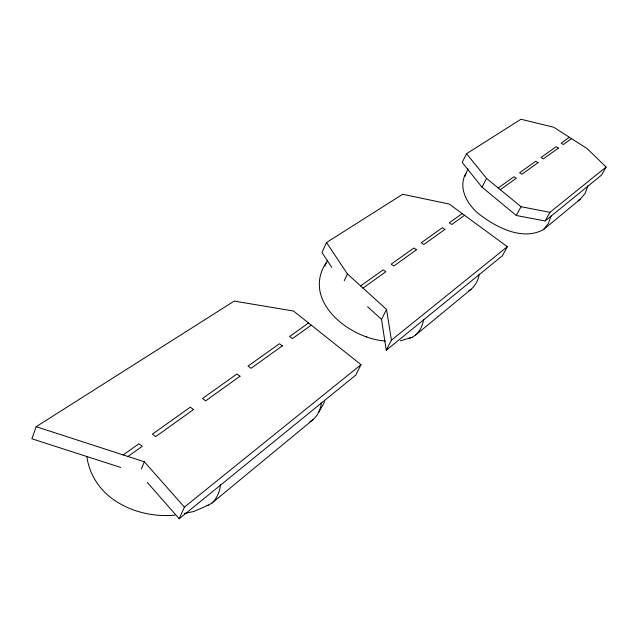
<?xml version="1.0" encoding="UTF-8"?>
<svg xmlns="http://www.w3.org/2000/svg" width="638" height="638" viewBox="0 0 638 638"><rect width="100%" height="100%" fill="white"/><g stroke="black" fill="none" stroke-linecap="round" stroke-linejoin="round"><path stroke-width="0.96" d="M321.416 402.482C320.866 409.086 317.884 415.434 312.875 419.82L212.039 502.991L208.586 505.089L193.601 511.54L184.31 513.454M220.565 484.489C219.759 491.34 217.271 498.278 212.039 502.991M465.03 176.216L467.941 168.631M479.218 274.165C478.38 279.986 475.501 285.457 471.059 289.333L415.37 335.269L412.172 337.311L400.337 340.867M423.728 319.287C422.715 325.324 420.003 331.17 415.37 335.269M587.869 185.817L585.237 193.226L580.269 199.247L543.361 229.696C522.083 240.965 496.539 227.471 479.29 214.296C467.59 204.997 457.917 188.609 465.525 173.871M551.176 215.652L548.361 223.531L543.361 229.696M147.29 482.4L179.198 518.758L355.789 375.056L361.012 364.681L293.488 311.017L234.194 301.096L36.151 426.694L31.9 438.792L120.606 467.415M324.901 266.126L327.541 260.216M141.349 468.994L144.34 461.784L36.151 426.694M179.198 518.758L184.406 507.106L361.012 364.681M326.528 242.536L347.431 273.973L386.556 309.414L381.532 319.415L386.237 350.278L502.409 255.75L507.346 246.675L449.216 204.064L402.634 194.263L326.528 242.536L321.967 252.489L331.776 267.41M344.257 280.648L347.431 273.973M466.569 153.718L462.191 162.427L482.017 187.189L516.301 215.484L545.155 220.963L601.498 175.107L606.1 167.036L587.104 148.59L553.648 127.201L520.927 119.242L466.569 153.718L486.555 178.417L521.039 206.712L549.956 212.31L606.1 167.036M386.237 350.278L391.429 340.158L507.346 246.675M482.017 187.189L486.555 178.417M516.301 215.484L521.039 206.712M545.155 220.963L549.956 212.31M326.154 262.609C301.28 301.072 349.736 338.714 385.36 340.995M318.817 412.156L324.702 401.733M127.999 456.481L142.266 446.257L138.948 443.737L123.214 454.934M311.272 325.157L292.483 338.619L289.548 336.521L308.553 322.988M363.006 288.089L385.838 271.732L383.151 269.882L360.622 285.92M464.568 215.317L451.76 224.488L449.264 222.814L462.215 213.594M500.312 189.701L516.309 178.233L514.005 176.726L498.198 187.979M571.552 138.653L563.354 144.523L561.185 143.135L569.407 137.282M578.044 200.723L580.269 199.247M468.579 290.968L471.059 289.333M309.877 421.75L312.875 419.82M408.942 338.204L412.172 337.311M206.816 505.432L208.586 505.089M174.924 515.169C152.729 517.139 129.897 511.692 111.833 498.414L110.462 497.337C97.773 487.28 89.121 472.886 86.896 456.784M366.252 336.697L366.802 336.944M367.6 306.719L381.532 319.415M144.34 461.784L184.406 507.106M386.556 309.414L391.429 340.158M193.505 409.54L155.696 436.639L152.402 434.151L190.307 407.172L193.505 409.54M240 376.229L205.667 400.831L202.501 398.487L236.921 373.988L240 376.229M282.371 345.868L251.061 368.301L248.015 366.084L279.404 343.738L282.371 345.868M416.486 249.761L393.798 266.022L391.142 264.196L413.895 247.999L416.486 249.761M444.909 229.401L423.863 244.482L421.287 242.727L442.397 227.71L444.909 229.401M538.033 162.674L521.932 174.214L519.635 172.715L535.784 161.215L538.033 162.674M558.409 148.072L543.297 158.902L541.072 157.458L556.224 146.668L558.409 148.072"/></g></svg>
